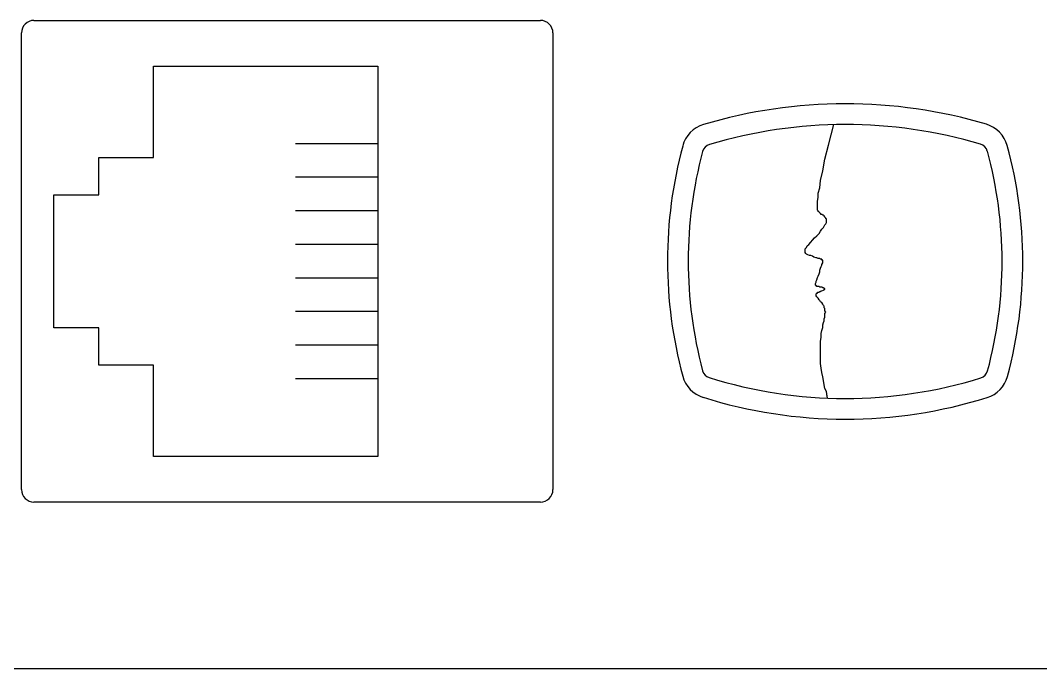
# Model space of a CAD drawing. Header units: inches. Extents: x 0 to 316, y -1 to 150.
# Drawn here: x 221.7887 to 222.0959, y 35.2897 to 35.4848 of the extents above; entities that cross this region are included whole.
import ezdxf

# ---------------------------------------------------------------- set-up
doc = ezdxf.new("R2010")
doc.units = ezdxf.units.IN
doc.header["$MEASUREMENT"] = 0

# ---------------------------------------------------------------- blocks, each defined once
blk = doc.blocks.new('GRACE-C')
at = {"color": 2}
for p, q in [((-0.8288, -0.353), (-0.2188, -0.353)), ((-0.8438, -0.918), (-0.8438, -0.368)), ((-0.2038, -0.368), (-0.2038, -0.918)), ((-0.6848, -0.518), (-0.6848, -0.408)), ((-0.6848, -0.408), (-0.4148, -0.408)), ((-0.4148, -0.408), (-0.4148, -0.878)), ((-0.4148, -0.5015), (-0.514, -0.5015)), ((-0.7508, -0.563), (-0.7508, -0.518)), ((-0.7508, -0.518), (-0.6848, -0.518)), ((-0.4148, -0.5419), (-0.514, -0.5419)), ((-0.8048, -0.563), (-0.7508, -0.563)), ((-0.8048, -0.723), (-0.8048, -0.563)), ((-0.4148, -0.5824), (-0.514, -0.5824)), ((-0.4148, -0.6228), (-0.514, -0.6228)), ((-0.4148, -0.6632), (-0.514, -0.6632)), ((-0.4148, -0.7036), (-0.514, -0.7036)), ((-0.7508, -0.723), (-0.8048, -0.723)), ((-0.7508, -0.768), (-0.7508, -0.723)), ((-0.4148, -0.7441), (-0.514, -0.7441)), ((-0.6848, -0.768), (-0.7508, -0.768)), ((-0.6848, -0.878), (-0.6848, -0.768)), ((-0.4148, -0.7845), (-0.514, -0.7845)), ((-0.4148, -0.878), (-0.6848, -0.878)), ((-0.2188, -0.933), (-0.8288, -0.933)), ((-1.5354, -1.1335), (1.5354, -1.1335))]:
    blk.add_line(p, q, dxfattribs=at)
at = {"color": 2, "linetype": 'Continuous'}
for p, q in [((0.1282, -0.5033), (0.1344, -0.4785)), ((0.1282, -0.5033), (0.1344, -0.4785)), ((0.1238, -0.5202), (0.1282, -0.5033)), ((0.1238, -0.5202), (0.1282, -0.5033)), ((0.1211, -0.5343), (0.1238, -0.5202)), ((0.1211, -0.5343), (0.1238, -0.5202)), ((0.1185, -0.5458), (0.1211, -0.5343)), ((0.1185, -0.5458), (0.1211, -0.5343)), ((0.1176, -0.5547), (0.1185, -0.5458)), ((0.1176, -0.5547), (0.1185, -0.5458)), ((0.1158, -0.5609), (0.1176, -0.5547)), ((0.1158, -0.5609), (0.1176, -0.5547)), ((0.1158, -0.5662), (0.1158, -0.5609)), ((0.1158, -0.5662), (0.1158, -0.5609)), ((0.1149, -0.5706), (0.1158, -0.5662)), ((0.1149, -0.5706), (0.1158, -0.5662)), ((0.1149, -0.5742), (0.1149, -0.5706)), ((0.1149, -0.5742), (0.1149, -0.5706)), ((0.1149, -0.5768), (0.1149, -0.5742)), ((0.1149, -0.5768), (0.1149, -0.5742)), ((0.1149, -0.5786), (0.1149, -0.5768)), ((0.1149, -0.5786), (0.1149, -0.5768)), ((0.1149, -0.5804), (0.1149, -0.5786)), ((0.1149, -0.5804), (0.1149, -0.5786)), ((0.1149, -0.5813), (0.1149, -0.5804)), ((0.1149, -0.5813), (0.1149, -0.5804)), ((0.1158, -0.5821), (0.1149, -0.5813)), ((0.1158, -0.5821), (0.1149, -0.5813)), ((0.1158, -0.583), (0.1158, -0.5821)), ((0.1158, -0.583), (0.1158, -0.5821)), ((0.1167, -0.5839), (0.1158, -0.583)), ((0.1167, -0.5839), (0.1158, -0.583)), ((0.1176, -0.5848), (0.1167, -0.5839)), ((0.1176, -0.5848), (0.1167, -0.5839)), ((0.1185, -0.5857), (0.1176, -0.5848)), ((0.1176, -0.5848), (0.1176, -0.5848)), ((0.1185, -0.5857), (0.1176, -0.5848)), ((0.1176, -0.5848), (0.1176, -0.5848)), ((0.1194, -0.5866), (0.1185, -0.5857)), ((0.1194, -0.5866), (0.1185, -0.5857)), ((0.1202, -0.5866), (0.1194, -0.5866)), ((0.1202, -0.5866), (0.1194, -0.5866)), ((0.1211, -0.5874), (0.1202, -0.5866)), ((0.1211, -0.5874), (0.1202, -0.5866)), ((0.122, -0.5874), (0.1211, -0.5874)), ((0.122, -0.5874), (0.1211, -0.5874)), ((0.1229, -0.5883), (0.122, -0.5874)), ((0.1229, -0.5883), (0.122, -0.5874)), ((0.1229, -0.5892), (0.1229, -0.5883)), ((0.1229, -0.5892), (0.1229, -0.5883)), ((0.1238, -0.5892), (0.1229, -0.5892)), ((0.1238, -0.5892), (0.1229, -0.5892)), ((0.1238, -0.5901), (0.1238, -0.5892)), ((0.1238, -0.5901), (0.1238, -0.5892)), ((0.122, -0.6025), (0.1229, -0.6007)), ((0.122, -0.6025), (0.1229, -0.6007)), ((0.1229, -0.6007), (0.1238, -0.599)), ((0.1229, -0.6007), (0.1238, -0.599)), ((0.1247, -0.591), (0.1238, -0.5901)), ((0.1247, -0.591), (0.1238, -0.5901)), ((0.1238, -0.599), (0.1247, -0.5981)), ((0.1238, -0.599), (0.1247, -0.5981)), ((0.1247, -0.5919), (0.1247, -0.591)), ((0.1247, -0.5919), (0.1247, -0.591)), ((0.1256, -0.5919), (0.1247, -0.5919)), ((0.1256, -0.5919), (0.1247, -0.5919)), ((0.1247, -0.5981), (0.1256, -0.5963)), ((0.1247, -0.5981), (0.1256, -0.5963)), ((0.1256, -0.5928), (0.1256, -0.5919)), ((0.1256, -0.5928), (0.1256, -0.5919)), ((0.1256, -0.5936), (0.1256, -0.5928)), ((0.1256, -0.5936), (0.1256, -0.5928)), ((0.1256, -0.5945), (0.1256, -0.5936)), ((0.1256, -0.5945), (0.1256, -0.5936)), ((0.1256, -0.5954), (0.1256, -0.5945)), ((0.1256, -0.5954), (0.1256, -0.5945)), ((0.1256, -0.5963), (0.1256, -0.5954)), ((0.1256, -0.5963), (0.1256, -0.5954)), ((0.1114, -0.6149), (0.114, -0.6122)), ((0.1114, -0.6149), (0.114, -0.6122)), ((0.114, -0.6122), (0.1167, -0.6096)), ((0.114, -0.6122), (0.1167, -0.6096)), ((0.1167, -0.6096), (0.1185, -0.6069)), ((0.1167, -0.6096), (0.1185, -0.6069)), ((0.1185, -0.6069), (0.1202, -0.6043)), ((0.1185, -0.6069), (0.1202, -0.6043)), ((0.1202, -0.6043), (0.122, -0.6025)), ((0.1202, -0.6043), (0.122, -0.6025)), ((0.0999, -0.6282), (0.1017, -0.6264)), ((0.0999, -0.6282), (0.1017, -0.6264)), ((0.1017, -0.6264), (0.1025, -0.6246)), ((0.1017, -0.6264), (0.1025, -0.6246)), ((0.1025, -0.6246), (0.1043, -0.6229)), ((0.1025, -0.6246), (0.1043, -0.6229)), ((0.1043, -0.6229), (0.107, -0.6202)), ((0.1043, -0.6229), (0.107, -0.6202)), ((0.107, -0.6202), (0.1087, -0.6176)), ((0.107, -0.6202), (0.1087, -0.6176)), ((0.1087, -0.6176), (0.1114, -0.6149)), ((0.1087, -0.6176), (0.1114, -0.6149)), ((0.0999, -0.6299), (0.0999, -0.6282)), ((0.0999, -0.6299), (0.0999, -0.6282)), ((0.0999, -0.6308), (0.0999, -0.6299)), ((0.0999, -0.6308), (0.0999, -0.6299)), ((0.0999, -0.6317), (0.0999, -0.6308)), ((0.0999, -0.6317), (0.0999, -0.6308)), ((0.0999, -0.6326), (0.0999, -0.6317)), ((0.0999, -0.6326), (0.0999, -0.6317)), ((0.1008, -0.6335), (0.0999, -0.6326)), ((0.1008, -0.6335), (0.0999, -0.6326)), ((0.1017, -0.6344), (0.1008, -0.6335)), ((0.1017, -0.6344), (0.1008, -0.6335)), ((0.1034, -0.6353), (0.1017, -0.6344)), ((0.1034, -0.6353), (0.1017, -0.6344)), ((0.1052, -0.6361), (0.1034, -0.6353)), ((0.1052, -0.6361), (0.1034, -0.6353)), ((0.107, -0.6361), (0.1052, -0.6361)), ((0.107, -0.6361), (0.1052, -0.6361)), ((0.1087, -0.637), (0.107, -0.6361)), ((0.1087, -0.637), (0.107, -0.6361)), ((0.1105, -0.6379), (0.1087, -0.637)), ((0.1105, -0.6379), (0.1087, -0.637)), ((0.1132, -0.6388), (0.1105, -0.6379)), ((0.1132, -0.6388), (0.1105, -0.6379)), ((0.114, -0.6388), (0.1132, -0.6388)), ((0.114, -0.6388), (0.1132, -0.6388)), ((0.1158, -0.6397), (0.114, -0.6388)), ((0.1158, -0.6397), (0.114, -0.6388)), ((0.1176, -0.6397), (0.1158, -0.6397)), ((0.1176, -0.6397), (0.1158, -0.6397)), ((0.1185, -0.6406), (0.1176, -0.6397)), ((0.1185, -0.6406), (0.1176, -0.6397)), ((0.1176, -0.6539), (0.1185, -0.6512)), ((0.1176, -0.6539), (0.1185, -0.6512)), ((0.1194, -0.6406), (0.1185, -0.6406)), ((0.1194, -0.6406), (0.1185, -0.6406)), ((0.1185, -0.6512), (0.1194, -0.6494)), ((0.1185, -0.6512), (0.1194, -0.6494)), ((0.1202, -0.6406), (0.1194, -0.6406)), ((0.1202, -0.6406), (0.1194, -0.6406)), ((0.1194, -0.6494), (0.1202, -0.6477)), ((0.1194, -0.6494), (0.1202, -0.6477)), ((0.1202, -0.6415), (0.1202, -0.6406)), ((0.1202, -0.6415), (0.1202, -0.6406)), ((0.1211, -0.6415), (0.1202, -0.6415)), ((0.1211, -0.6415), (0.1202, -0.6415)), ((0.1202, -0.6468), (0.1211, -0.645)), ((0.1202, -0.6468), (0.1211, -0.645)), ((0.1202, -0.6477), (0.1202, -0.6468)), ((0.1202, -0.6477), (0.1202, -0.6468)), ((0.1211, -0.6423), (0.1211, -0.6415)), ((0.1211, -0.6415), (0.1211, -0.6415)), ((0.1211, -0.6423), (0.1211, -0.6415)), ((0.1211, -0.6415), (0.1211, -0.6415)), ((0.1211, -0.6432), (0.1211, -0.6423)), ((0.1211, -0.6423), (0.1211, -0.6423)), ((0.1211, -0.6432), (0.1211, -0.6423)), ((0.1211, -0.6423), (0.1211, -0.6423)), ((0.1211, -0.6441), (0.1211, -0.6432)), ((0.1211, -0.6441), (0.1211, -0.6432)), ((0.1211, -0.645), (0.1211, -0.6441)), ((0.1211, -0.6441), (0.1211, -0.6441)), ((0.1211, -0.645), (0.1211, -0.6441)), ((0.1211, -0.6441), (0.1211, -0.6441)), ((0.114, -0.6654), (0.1149, -0.6627)), ((0.114, -0.6654), (0.1149, -0.6627)), ((0.1149, -0.6627), (0.1158, -0.6609)), ((0.1149, -0.6627), (0.1158, -0.6609)), ((0.1158, -0.6609), (0.1167, -0.6583)), ((0.1158, -0.6609), (0.1167, -0.6583)), ((0.1167, -0.6583), (0.1176, -0.6556)), ((0.1167, -0.6583), (0.1176, -0.6556)), ((0.1176, -0.6556), (0.1176, -0.6539)), ((0.1176, -0.6556), (0.1176, -0.6539)), ((0.1123, -0.6698), (0.1132, -0.668)), ((0.1123, -0.6698), (0.1132, -0.668)), ((0.1123, -0.6707), (0.1123, -0.6698)), ((0.1123, -0.6707), (0.1123, -0.6698)), ((0.1123, -0.6716), (0.1123, -0.6707)), ((0.1123, -0.6716), (0.1123, -0.6707)), ((0.1132, -0.6724), (0.1123, -0.6716)), ((0.1123, -0.6716), (0.1123, -0.6716)), ((0.1132, -0.6724), (0.1123, -0.6716)), ((0.1123, -0.6716), (0.1123, -0.6716)), ((0.1132, -0.6671), (0.114, -0.6654)), ((0.1132, -0.6671), (0.114, -0.6654)), ((0.1132, -0.668), (0.1132, -0.6671)), ((0.1132, -0.668), (0.1132, -0.6671)), ((0.114, -0.6733), (0.1132, -0.6724)), ((0.1132, -0.6724), (0.1132, -0.6724)), ((0.114, -0.6733), (0.1132, -0.6724)), ((0.1132, -0.6724), (0.1132, -0.6724)), ((0.1149, -0.6733), (0.114, -0.6733)), ((0.1149, -0.6733), (0.114, -0.6733)), ((0.1158, -0.6733), (0.1149, -0.6733)), ((0.1158, -0.6733), (0.1149, -0.6733)), ((0.1167, -0.6733), (0.1158, -0.6733)), ((0.1167, -0.6733), (0.1158, -0.6733)), ((0.1176, -0.6742), (0.1167, -0.6733)), ((0.1176, -0.6742), (0.1167, -0.6733)), ((0.1185, -0.6742), (0.1176, -0.6742)), ((0.1185, -0.6742), (0.1176, -0.6742)), ((0.1202, -0.6742), (0.1185, -0.6742)), ((0.1202, -0.6742), (0.1185, -0.6742)), ((0.1211, -0.6751), (0.1202, -0.6742)), ((0.1211, -0.6751), (0.1202, -0.6742)), ((0.122, -0.6751), (0.1211, -0.6751)), ((0.122, -0.6751), (0.1211, -0.6751)), ((0.1229, -0.676), (0.122, -0.6751)), ((0.122, -0.6751), (0.122, -0.6751)), ((0.1229, -0.676), (0.122, -0.6751)), ((0.122, -0.6751), (0.122, -0.6751)), ((0.1132, -0.6822), (0.114, -0.6813)), ((0.1132, -0.6822), (0.114, -0.6813)), ((0.1132, -0.6831), (0.1132, -0.6822)), ((0.1132, -0.6822), (0.1132, -0.6822)), ((0.1132, -0.6831), (0.1132, -0.6822)), ((0.1132, -0.6822), (0.1132, -0.6822)), ((0.1132, -0.684), (0.1132, -0.6831)), ((0.1132, -0.6831), (0.1132, -0.6831)), ((0.1132, -0.684), (0.1132, -0.6831)), ((0.1132, -0.6831), (0.1132, -0.6831)), ((0.1132, -0.6848), (0.1132, -0.684)), ((0.1132, -0.6848), (0.1132, -0.684)), ((0.114, -0.6857), (0.1132, -0.6848)), ((0.114, -0.6857), (0.1132, -0.6848)), ((0.114, -0.6813), (0.1149, -0.6813)), ((0.114, -0.6813), (0.1149, -0.6813)), ((0.1149, -0.6866), (0.114, -0.6857)), ((0.1149, -0.6866), (0.114, -0.6857)), ((0.1149, -0.6813), (0.1149, -0.6804)), ((0.1149, -0.6804), (0.1167, -0.6804)), ((0.1149, -0.6813), (0.1149, -0.6804)), ((0.1149, -0.6804), (0.1167, -0.6804)), ((0.1158, -0.6875), (0.1149, -0.6866)), ((0.1158, -0.6875), (0.1149, -0.6866)), ((0.1167, -0.6893), (0.1158, -0.6875)), ((0.1167, -0.6893), (0.1158, -0.6875)), ((0.1167, -0.6804), (0.1176, -0.6795)), ((0.1167, -0.6804), (0.1176, -0.6795)), ((0.1176, -0.6795), (0.1185, -0.6795)), ((0.1176, -0.6795), (0.1185, -0.6795)), ((0.1185, -0.6795), (0.1194, -0.6786)), ((0.1185, -0.6795), (0.1194, -0.6786)), ((0.1194, -0.6786), (0.1202, -0.6786)), ((0.1194, -0.6786), (0.1202, -0.6786)), ((0.1202, -0.6786), (0.122, -0.6778)), ((0.1202, -0.6786), (0.122, -0.6778)), ((0.122, -0.6778), (0.1229, -0.6769)), ((0.122, -0.6778), (0.1229, -0.6769)), ((0.122, -0.6778), (0.122, -0.6778)), ((0.122, -0.6778), (0.122, -0.6778)), ((0.1238, -0.676), (0.1229, -0.676)), ((0.1229, -0.676), (0.1229, -0.676)), ((0.1238, -0.676), (0.1229, -0.676)), ((0.1229, -0.676), (0.1229, -0.676)), ((0.1229, -0.6769), (0.1229, -0.6769)), ((0.1229, -0.6769), (0.1238, -0.6769)), ((0.1229, -0.6769), (0.1229, -0.6769)), ((0.1229, -0.6769), (0.1238, -0.6769)), ((0.1238, -0.6769), (0.1238, -0.676)), ((0.1238, -0.6769), (0.1238, -0.676)), ((0.1176, -0.6902), (0.1167, -0.6893)), ((0.1176, -0.6902), (0.1167, -0.6893)), ((0.1185, -0.6919), (0.1176, -0.6902)), ((0.1185, -0.6919), (0.1176, -0.6902)), ((0.1202, -0.6928), (0.1185, -0.6919)), ((0.1202, -0.6928), (0.1185, -0.6919)), ((0.1211, -0.6946), (0.1202, -0.6928)), ((0.1211, -0.6946), (0.1202, -0.6928)), ((0.122, -0.6964), (0.1211, -0.6946)), ((0.122, -0.6964), (0.1211, -0.6946)), ((0.1229, -0.6972), (0.122, -0.6964)), ((0.1229, -0.6972), (0.122, -0.6964)), ((0.1229, -0.699), (0.1229, -0.6972)), ((0.1229, -0.699), (0.1229, -0.6972)), ((0.1238, -0.6999), (0.1229, -0.699)), ((0.1238, -0.6999), (0.1229, -0.699)), ((0.1238, -0.7017), (0.1238, -0.6999)), ((0.1238, -0.7017), (0.1238, -0.6999)), ((0.1229, -0.7123), (0.1238, -0.7105)), ((0.1229, -0.7123), (0.1238, -0.7105)), ((0.1229, -0.7149), (0.1229, -0.7123)), ((0.1229, -0.7149), (0.1229, -0.7123)), ((0.1238, -0.7026), (0.1238, -0.7017)), ((0.1238, -0.7026), (0.1238, -0.7017)), ((0.1247, -0.7043), (0.1238, -0.7026)), ((0.1247, -0.7043), (0.1238, -0.7026)), ((0.1238, -0.7061), (0.1247, -0.7043)), ((0.1238, -0.7061), (0.1247, -0.7043)), ((0.1238, -0.707), (0.1238, -0.7061)), ((0.1238, -0.707), (0.1238, -0.7061)), ((0.1238, -0.7088), (0.1238, -0.707)), ((0.1238, -0.7088), (0.1238, -0.707)), ((0.1238, -0.7105), (0.1238, -0.7088)), ((0.1238, -0.7105), (0.1238, -0.7088)), ((0.1202, -0.7265), (0.1211, -0.7229)), ((0.1202, -0.7265), (0.1211, -0.7229)), ((0.1211, -0.7194), (0.122, -0.7167)), ((0.1211, -0.7194), (0.122, -0.7167)), ((0.1211, -0.7229), (0.1211, -0.7194)), ((0.1211, -0.7229), (0.1211, -0.7194)), ((0.122, -0.7167), (0.1229, -0.7149)), ((0.122, -0.7167), (0.1229, -0.7149)), ((0.1185, -0.7397), (0.1194, -0.7344)), ((0.1185, -0.7397), (0.1194, -0.7344)), ((0.1194, -0.73), (0.1202, -0.7265)), ((0.1194, -0.73), (0.1202, -0.7265)), ((0.1194, -0.7344), (0.1194, -0.73)), ((0.1194, -0.7344), (0.1194, -0.73)), ((0.1185, -0.7442), (0.1185, -0.7397)), ((0.1185, -0.7442), (0.1185, -0.7397)), ((0.1185, -0.7495), (0.1185, -0.7442)), ((0.1185, -0.7495), (0.1185, -0.7442)), ((0.1185, -0.7548), (0.1185, -0.7495)), ((0.1185, -0.7548), (0.1185, -0.7495)), ((0.1185, -0.7601), (0.1185, -0.7548)), ((0.1185, -0.7601), (0.1185, -0.7548)), ((0.1185, -0.7663), (0.1185, -0.7601)), ((0.1185, -0.7663), (0.1185, -0.7601)), ((0.1194, -0.7716), (0.1185, -0.7663)), ((0.1194, -0.7716), (0.1185, -0.7663)), ((0.1202, -0.7769), (0.1194, -0.7716)), ((0.1202, -0.7769), (0.1194, -0.7716)), ((0.1211, -0.7822), (0.1202, -0.7769)), ((0.1211, -0.7822), (0.1202, -0.7769)), ((0.122, -0.7867), (0.1211, -0.7822)), ((0.122, -0.7867), (0.1211, -0.7822)), ((0.1229, -0.792), (0.122, -0.7867)), ((0.1229, -0.792), (0.122, -0.7867)), ((0.1238, -0.7964), (0.1229, -0.792)), ((0.1238, -0.7964), (0.1229, -0.792)), ((0.1256, -0.7999), (0.1238, -0.7964)), ((0.1256, -0.7999), (0.1238, -0.7964)), ((0.1264, -0.8061), (0.1256, -0.7999)), ((0.1264, -0.8061), (0.1256, -0.7999))]:
    blk.add_line(p, q, dxfattribs=at)
blk.add_lwpolyline([(0.1267, -0.8078), (0.1256, -0.7999), (0.1238, -0.7964), (0.1229, -0.792), (0.122, -0.7867), (0.1211, -0.7822), (0.1202, -0.7769), (0.1194, -0.7716), (0.1185, -0.7663), (0.1185, -0.7601), (0.1185, -0.7548), (0.1185, -0.7495), (0.1185, -0.7442), (0.1185, -0.7397), (0.1194, -0.7344), (0.1194, -0.73), (0.1202, -0.7265), (0.1211, -0.7229), (0.1211, -0.7194), (0.122, -0.7167), (0.1229, -0.7149), (0.1229, -0.7123), (0.1238, -0.7105), (0.1238, -0.7088), (0.1238, -0.707), (0.1238, -0.7061), (0.1247, -0.7043), (0.1238, -0.7026), (0.1238, -0.7017), (0.1238, -0.6999), (0.1229, -0.699), (0.1229, -0.6972), (0.122, -0.6964), (0.1211, -0.6946), (0.1202, -0.6928), (0.1185, -0.6919), (0.1176, -0.6902), (0.1167, -0.6893), (0.1158, -0.6875), (0.1149, -0.6866), (0.114, -0.6857), (0.1132, -0.6848), (0.1132, -0.684), (0.1132, -0.6831), (0.1132, -0.6831), (0.1132, -0.6822), (0.1132, -0.6822), (0.114, -0.6813), (0.1149, -0.6813), (0.1149, -0.6804), (0.1167, -0.6804), (0.1176, -0.6795), (0.1185, -0.6795), (0.1194, -0.6786), (0.1202, -0.6786), (0.122, -0.6778), (0.122, -0.6778), (0.1229, -0.6769), (0.1229, -0.6769), (0.1238, -0.6769), (0.1238, -0.676), (0.1229, -0.676), (0.1229, -0.676), (0.122, -0.6751), (0.122, -0.6751), (0.1211, -0.6751), (0.1202, -0.6742), (0.1185, -0.6742), (0.1176, -0.6742), (0.1167, -0.6733), (0.1158, -0.6733), (0.1149, -0.6733), (0.114, -0.6733), (0.1132, -0.6724), (0.1132, -0.6724), (0.1123, -0.6716), (0.1123, -0.6716), (0.1123, -0.6707), (0.1123, -0.6698), (0.1132, -0.668), (0.1132, -0.6671), (0.114, -0.6654), (0.1149, -0.6627), (0.1158, -0.6609), (0.1167, -0.6583), (0.1176, -0.6556), (0.1176, -0.6539), (0.1185, -0.6512), (0.1194, -0.6494), (0.1202, -0.6477), (0.1202, -0.6468), (0.1211, -0.645), (0.1211, -0.6441), (0.1211, -0.6441), (0.1211, -0.6432), (0.1211, -0.6423), (0.1211, -0.6423), (0.1211, -0.6415), (0.1211, -0.6415), (0.1202, -0.6415), (0.1202, -0.6406), (0.1194, -0.6406), (0.1185, -0.6406), (0.1176, -0.6397), (0.1158, -0.6397), (0.114, -0.6388), (0.1132, -0.6388), (0.1105, -0.6379), (0.1087, -0.637), (0.107, -0.6361), (0.1052, -0.6361), (0.1034, -0.6353), (0.1017, -0.6344), (0.1008, -0.6335), (0.0999, -0.6326), (0.0999, -0.6317), (0.0999, -0.6308), (0.0999, -0.6299), (0.0999, -0.6282), (0.1017, -0.6264), (0.1025, -0.6246), (0.1043, -0.6229), (0.107, -0.6202), (0.1087, -0.6176), (0.1114, -0.6149), (0.114, -0.6122), (0.1167, -0.6096), (0.1185, -0.6069), (0.1202, -0.6043), (0.122, -0.6025), (0.1229, -0.6007), (0.1238, -0.599), (0.1247, -0.5981), (0.1256, -0.5963), (0.1256, -0.5954), (0.1256, -0.5945), (0.1256, -0.5936), (0.1256, -0.5928), (0.1256, -0.5919), (0.1247, -0.5919), (0.1247, -0.591), (0.1238, -0.5901), (0.1238, -0.5892), (0.1229, -0.5892), (0.1229, -0.5883), (0.122, -0.5874), (0.1211, -0.5874), (0.1202, -0.5866), (0.1194, -0.5866), (0.1185, -0.5857), (0.1176, -0.5848), (0.1176, -0.5848), (0.1167, -0.5839), (0.1158, -0.583), (0.1158, -0.5821), (0.1149, -0.5813), (0.1149, -0.5804), (0.1149, -0.5786), (0.1149, -0.5768), (0.1149, -0.5742), (0.1149, -0.5706), (0.1158, -0.5662), (0.1158, -0.5609), (0.1176, -0.5547), (0.1185, -0.5458), (0.1211, -0.5343), (0.1238, -0.5202), (0.1282, -0.5033), (0.1344, -0.4785)], dxfattribs=at)
blk.add_lwpolyline([(0.1267, -0.8078), (0.1256, -0.7999), (0.1238, -0.7964), (0.1229, -0.792), (0.122, -0.7867), (0.1211, -0.7822), (0.1202, -0.7769), (0.1194, -0.7716), (0.1185, -0.7663), (0.1185, -0.7601), (0.1185, -0.7548), (0.1185, -0.7495), (0.1185, -0.7442), (0.1185, -0.7397), (0.1194, -0.7344), (0.1194, -0.73), (0.1202, -0.7265), (0.1211, -0.7229), (0.1211, -0.7194), (0.122, -0.7167), (0.1229, -0.7149), (0.1229, -0.7123), (0.1238, -0.7105), (0.1238, -0.7088), (0.1238, -0.707), (0.1238, -0.7061), (0.1247, -0.7043), (0.1238, -0.7026), (0.1238, -0.7017), (0.1238, -0.6999), (0.1229, -0.699), (0.1229, -0.6972), (0.122, -0.6964), (0.1211, -0.6946), (0.1202, -0.6928), (0.1185, -0.6919), (0.1176, -0.6902), (0.1167, -0.6893), (0.1158, -0.6875), (0.1149, -0.6866), (0.114, -0.6857), (0.1132, -0.6848), (0.1132, -0.684), (0.1132, -0.6831), (0.1132, -0.6831), (0.1132, -0.6822), (0.1132, -0.6822), (0.114, -0.6813), (0.1149, -0.6813), (0.1149, -0.6804), (0.1167, -0.6804), (0.1176, -0.6795), (0.1185, -0.6795), (0.1194, -0.6786), (0.1202, -0.6786), (0.122, -0.6778), (0.122, -0.6778), (0.1229, -0.6769), (0.1229, -0.6769), (0.1238, -0.6769), (0.1238, -0.676), (0.1229, -0.676), (0.1229, -0.676), (0.122, -0.6751), (0.122, -0.6751), (0.1211, -0.6751), (0.1202, -0.6742), (0.1185, -0.6742), (0.1176, -0.6742), (0.1167, -0.6733), (0.1158, -0.6733), (0.1149, -0.6733), (0.114, -0.6733), (0.1132, -0.6724), (0.1132, -0.6724), (0.1123, -0.6716), (0.1123, -0.6716), (0.1123, -0.6707), (0.1123, -0.6698), (0.1132, -0.668), (0.1132, -0.6671), (0.114, -0.6654), (0.1149, -0.6627), (0.1158, -0.6609), (0.1167, -0.6583), (0.1176, -0.6556), (0.1176, -0.6539), (0.1185, -0.6512), (0.1194, -0.6494), (0.1202, -0.6477), (0.1202, -0.6468), (0.1211, -0.645), (0.1211, -0.6441), (0.1211, -0.6441), (0.1211, -0.6432), (0.1211, -0.6423), (0.1211, -0.6423), (0.1211, -0.6415), (0.1211, -0.6415), (0.1202, -0.6415), (0.1202, -0.6406), (0.1194, -0.6406), (0.1185, -0.6406), (0.1176, -0.6397), (0.1158, -0.6397), (0.114, -0.6388), (0.1132, -0.6388), (0.1105, -0.6379), (0.1087, -0.637), (0.107, -0.6361), (0.1052, -0.6361), (0.1034, -0.6353), (0.1017, -0.6344), (0.1008, -0.6335), (0.0999, -0.6326), (0.0999, -0.6317), (0.0999, -0.6308), (0.0999, -0.6299), (0.0999, -0.6282), (0.1017, -0.6264), (0.1025, -0.6246), (0.1043, -0.6229), (0.107, -0.6202), (0.1087, -0.6176), (0.1114, -0.6149), (0.114, -0.6122), (0.1167, -0.6096), (0.1185, -0.6069), (0.1202, -0.6043), (0.122, -0.6025), (0.1229, -0.6007), (0.1238, -0.599), (0.1247, -0.5981), (0.1256, -0.5963), (0.1256, -0.5954), (0.1256, -0.5945), (0.1256, -0.5936), (0.1256, -0.5928), (0.1256, -0.5919), (0.1247, -0.5919), (0.1247, -0.591), (0.1238, -0.5901), (0.1238, -0.5892), (0.1229, -0.5892), (0.1229, -0.5883), (0.122, -0.5874), (0.1211, -0.5874), (0.1202, -0.5866), (0.1194, -0.5866), (0.1185, -0.5857), (0.1176, -0.5848), (0.1176, -0.5848), (0.1167, -0.5839), (0.1158, -0.583), (0.1158, -0.5821), (0.1149, -0.5813), (0.1149, -0.5804), (0.1149, -0.5786), (0.1149, -0.5768), (0.1149, -0.5742), (0.1149, -0.5706), (0.1158, -0.5662), (0.1158, -0.5609), (0.1176, -0.5547), (0.1185, -0.5458), (0.1211, -0.5343), (0.1238, -0.5202), (0.1282, -0.5033), (0.1344, -0.4785)], dxfattribs=at)
at = {"color": 2}
for centre, radius, start, end in [((-0.8288, -0.368), 0.015, 90, 180), ((-0.2188, -0.368), 0.015, 0, 90), ((0.1486, -1.0497), 0.5963, 73.4592, 106.6719), ((0.1486, -1.0497), 0.5963, 73.4592, 106.6719), ((-0.0119, -0.5138), 0.0369, 106.6719, 164.9485), ((-0.0119, -0.5138), 0.0369, 106.6719, 164.9485), ((0.1486, -1.0497), 0.5713, 73.4592, 106.6719), ((0.1486, -1.0497), 0.5713, 73.4592, 106.6719), ((0.3078, -0.5135), 0.0369, 15.2552, 73.4592), ((0.3078, -0.5135), 0.0369, 15.2552, 73.4592), ((-0.0119, -0.5138), 0.012, 106.6719, 164.9485), ((-0.0119, -0.5138), 0.012, 106.6719, 164.9485), ((0.3078, -0.5135), 0.012, 15.2552, 73.4592), ((0.3078, -0.5135), 0.012, 15.2552, 73.4592), ((0.4676, -0.6428), 0.5334, 164.9485, 195.0465), ((0.4676, -0.6428), 0.5334, 164.9485, 195.0465), ((0.4676, -0.6428), 0.5085, 164.9485, 195.0465), ((0.4676, -0.6428), 0.5085, 164.9485, 195.0465), ((-0.1679, -0.6432), 0.5051, 344.8641, 15.2552), ((-0.1679, -0.6432), 0.5051, 344.8641, 15.2552), ((-0.1679, -0.6432), 0.53, 344.8641, 15.2552), ((-0.1679, -0.6432), 0.53, 344.8641, 15.2552), ((-0.0119, -0.7717), 0.0369, 195.0465, 252.592), ((-0.0119, -0.7717), 0.0369, 195.0465, 252.592), ((-0.0119, -0.7717), 0.012, 195.0465, 252.592), ((-0.0119, -0.7717), 0.012, 195.0465, 252.592), ((0.1486, -0.2598), 0.5484, 252.592, 287.2995), ((0.1486, -0.2598), 0.5484, 252.592, 287.2995), ((0.3081, -0.772), 0.012, 287.2995, 344.8641), ((0.3081, -0.772), 0.012, 287.2995, 344.8641), ((0.3081, -0.772), 0.0369, 287.2995, 344.8641), ((0.3081, -0.772), 0.0369, 287.2995, 344.8641), ((0.1486, -0.2598), 0.5733, 252.592, 287.2995), ((0.1486, -0.2598), 0.5733, 252.592, 287.2995), ((-0.8288, -0.918), 0.015, 180, 270), ((-0.2188, -0.918), 0.015, 270, 0)]:
    blk.add_arc(centre, radius, start, end, dxfattribs=at)

msp = doc.modelspace()

# ---------------------------------------------------------------- block references
at = {"linetype": 'Continuous', "xscale": 0.25, "yscale": 0.25, "zscale": 0.25}
msp.add_blockref('GRACE-C', (222, 35.57304), dxfattribs=at)

doc.saveas('drawing.dxf')
